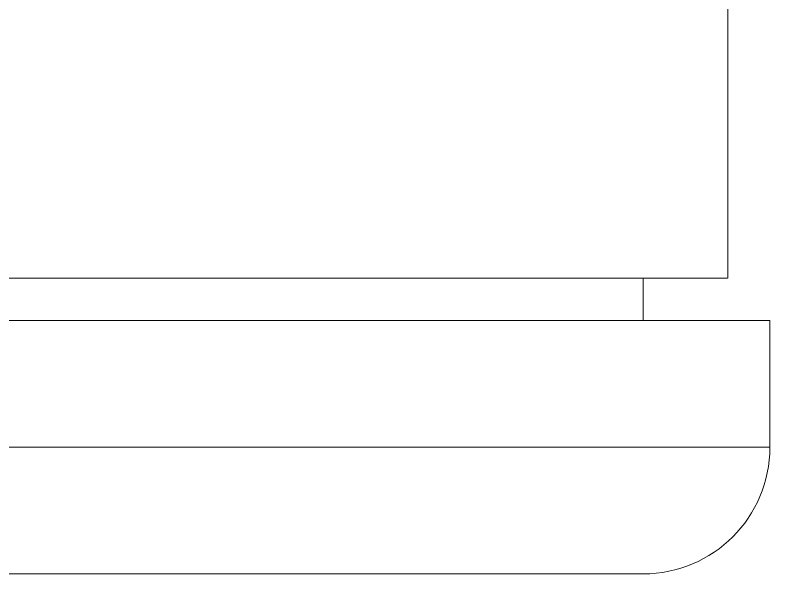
# Model space of a CAD drawing. Header units: millimetres. Extents: x 1177 to 4147, y 93 to 2194.
# Drawn here: x 2906.93 to 2924.81, y 1341.89 to 1355.13 of the extents above; entities that cross this region are included whole.
import ezdxf

# ---------------------------------------------------------------- set-up
doc = ezdxf.new("R2010")
doc.units = ezdxf.units.MM
doc.header["$LTSCALE"] = 0.1
doc.layers.get('0').update_dxf_attribs({"lineweight": 13})

msp = doc.modelspace()

# ---------------------------------------------------------------- linework, layer by layer
for p, q in [((2923.81, 1348.895), (2923.81, 1914.895)), ((2871.31, 1348.895), (2923.809, 1348.895)), ((2921.81, 1348.895), (2921.81, 1347.895)), ((2867.81, 1347.895), (2924.81, 1347.895)), ((2924.81, 1344.895), (2924.81, 1347.895)), ((2924.81, 1344.895), (2493.81, 1344.895)), ((2407.81, 1341.895), (2921.81, 1341.895))]:
    msp.add_line(p, q)
msp.add_arc((2921.81, 1344.895), 3, 270, 0)

doc.saveas('drawing.dxf')
